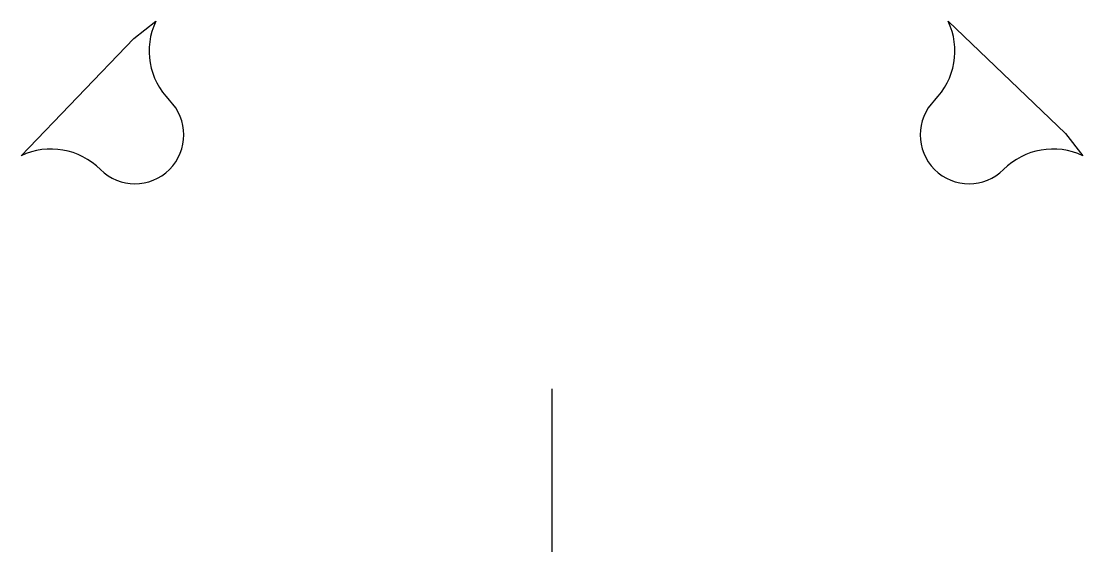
# Model space of a CAD drawing. Header units: millimetres. Extents: x -16.3 to 16.3, y 0 to 16.3.
import ezdxf

# ---------------------------------------------------------------- set-up
doc = ezdxf.new("R2010")
doc.units = ezdxf.units.MM
doc.layers.add('Sketch073', color=7, linetype='CONTINUOUS')

msp = doc.modelspace()

# ---------------------------------------------------------------- linework, layer by layer
at = {"layer": 'Sketch073'}
msp.add_line((0, 0), (0, 5), dxfattribs=at)
for points in [[(-16.288, 12.158), (-12.837, 15.758), (-12.158, 16.288)], [(12.158, 16.288), (15.758, 12.837), (16.288, 12.158)]]:
    msp.add_lwpolyline(points, dxfattribs=at)
for centre, radius, start, end in [((-10.226, 15.371), 2.138, 154.6079, -135), ((10.226, 15.371), 2.138, -45, 25.3921), ((-12.799, 12.799), 1.5, -135, 45), ((12.799, 12.799), 1.5, 135, -45), ((-15.371, 10.226), 2.138, 45, 115.3921), ((15.371, 10.226), 2.138, 64.6079, 135)]:
    msp.add_arc(centre, radius, start, end, dxfattribs=at)

doc.saveas('drawing.dxf')
